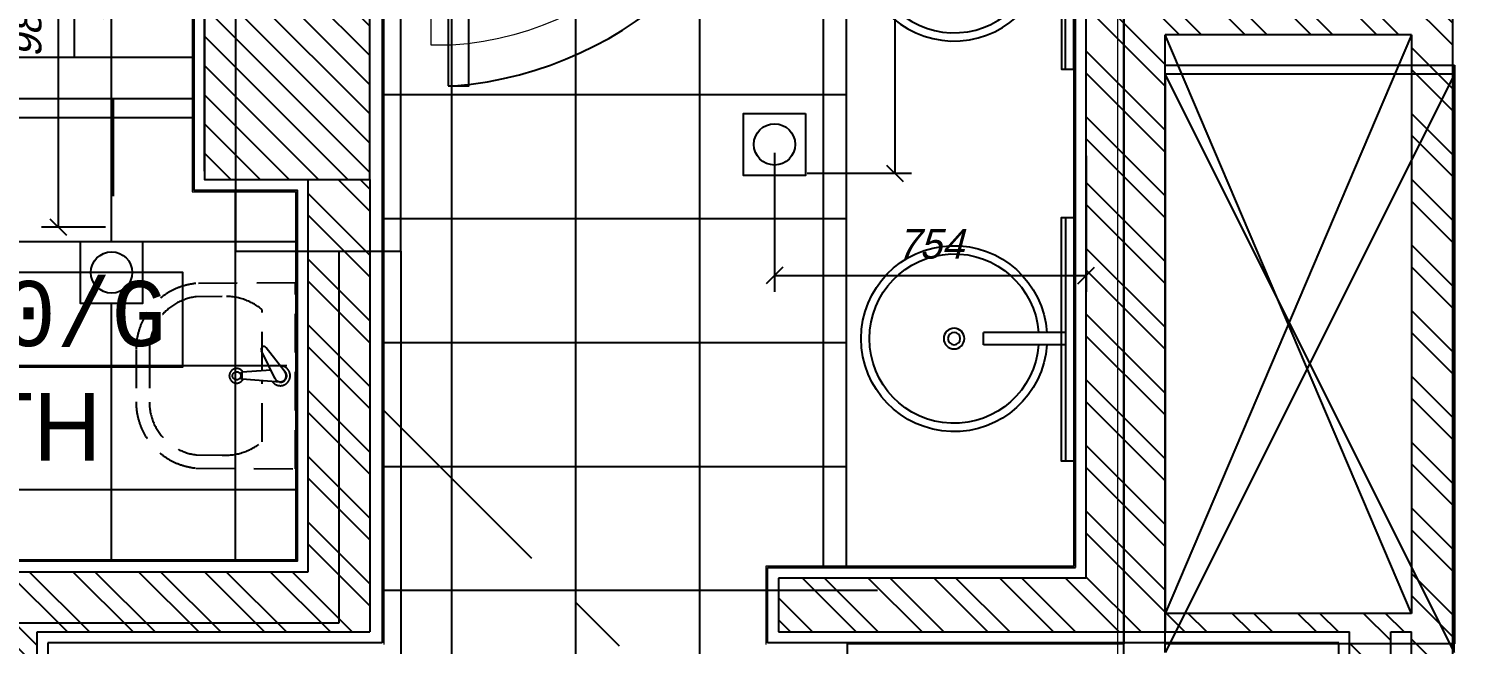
# Model space of a CAD drawing. Header units: millimetres. Extents: x 186805 to 449048, y 2167 to 51540.
# Drawn here: x 410878 to 414378, y 35782 to 37270 of the extents above; entities that cross this region are included whole.
import ezdxf
from ezdxf.enums import TextEntityAlignment as Align

# ---------------------------------------------------------------- set-up
doc = ezdxf.new("R2010")
doc.units = ezdxf.units.MM
for name, pattern in [('BC$0$DASHDOT2', [0.5, 0.25, -0.125, 0, -0.125]), ('BC$0$HIDDEN2', [0.1875, 0.125, -0.0625]), ('BC$0$XR-BAS2-BLOCK-B$1$CENTER', [2, 1.25, -0.25, 0.25, -0.25])]:
    doc.linetypes.add(name, pattern=pattern)
doc.layers.get('0').update_dxf_attribs({"linetype": 'CONTINUOUS'})
doc.layers.get('Defpoints').update_dxf_attribs({"linetype": 'CONTINUOUS'})
for name, color, linetype, lineweight in [('0-60x60-C', 3, 'CONTINUOUS', 13), ('0-AKL-P1 TILES', 8, 'CONTINUOUS', 13), ('0-akl-plasterline', 9, 'CONTINUOUS', 13), ('3117.NEW ID XR$0$BB$0$A-HATCH', 8, 'CONTINUOUS', 5), ('LINE .05 P.05', 11, 'CONTINUOUS', 5)]:
    doc.layers.add(name, color=color, linetype=linetype, lineweight=lineweight)
for name, color, linetype in [('0-AKL-P1TILES', 8, 'CONTINUOUS'), ('0-AKL-P2TILES', 8, 'CONTINUOUS'), ('3117.NEW ID XR$0$BF$0$0-tiles', 9, 'CONTINUOUS'), ('A-CONC-BLDG', 6, 'CONTINUOUS'), ('a-door', 4, 'CONTINUOUS'), ('A-ROOM_ID', 3, 'CONTINUOUS'), ('A-ROOM_NBR', 40, 'CONTINUOUS'), ('a-wall', 140, 'CONTINUOUS'), ('BC$0$a-sanit', 30, 'CONTINUOUS'), ('BC$0$NAK_FIXTURES', 4, 'CONTINUOUS'), ('BC--FIT-DRAIN', 2, 'CONTINUOUS'), ('BC-A-ABOV', 8, 'BC$0$HIDDEN2'), ('BC-A-AXES', 20, 'BC$0$DASHDOT2'), ('BC-A-HATCH', 8, 'CONTINUOUS'), ('BC-A-wall', 6, 'CONTINUOUS'), ('BC-dim', 1, 'CONTINUOUS'), ('BF$0$0-tiles', 9, 'CONTINUOUS'), ('TC$0$Nak_Tiletag', 3, 'CONTINUOUS'), ('TC-FLOORING', 41, 'CONTINUOUS')]:
    doc.layers.add(name, color=color, linetype=linetype)
doc.styles.add('SITE SURVEY ROOM$0$SITE SURVEY ROOM$0$GEN-2F-FL-01-7$0$GEN-2F-FL-01-6$0$ELYSEE-STAR-2F-LAYOUT-FINAL-(REV-5)$0$ELYSEE-STAR-2F-LAYOUT-FINAL$0$STYLE1', font='archd.shx', dxfattribs={"oblique": 15})
doc.styles.add('SITE SURVEY ROOM$0$SITE SURVEY ROOM$0$XREF1$0$XREF1$0$XREF1$0$paris 2-3-4.DWG124$0$guest room-2$0$FINAL DRGS1$0$C2', font='swissk.ttf', dxfattribs={"height": 0.4})
doc.styles.add('style1', font='monos.ttf')
doc.styles.add('TC$0$Standard', font='txt')
doc.dimstyles.new('STANDARD-1', dxfattribs={"dimscale": 40, "dimtxt": 1.8, "dimasz": 1, "dimexe": 1, "dimexo": 0.5, "dimgap": 1, "dimtad": 1, "dimdec": 0, "dimrnd": 0.1, "dimzin": 3, "dimdsep": 46, "dimtxsty": 'SITE SURVEY ROOM$0$SITE SURVEY ROOM$0$GEN-2F-FL-01-7$0$GEN-2F-FL-01-6$0$ELYSEE-STAR-2F-LAYOUT-FINAL-(REV-5)$0$ELYSEE-STAR-2F-LAYOUT-FINAL$0$STYLE1', "dimblk": 'SITE SURVEY ROOM$0$SITE SURVEY ROOM$0$GEN-2F-FL-01-7$0$GEN-2F-FL-01-6$0$ELYSEE-STAR-2F-LAYOUT-FINAL-(REV-5)$0$ELYSEE-STAR-2F-LAYOUT-FINAL$0$_OBLIQUE', "dimcen": 2, "dimclrd": 1, "dimclre": 1, "dimclrt": 3, "dimadec": 0, "dimazin": 0, "dimtfac": 1, "dimtdec": 0, "dimtix": 1, "dimtmove": 2, "dimatfit": 3, "dimldrblk": 'ARCHTICK', "dimfxl": 1, "dimtolj": 1, "dimtzin": 3, "dimarcsym": 0})
doc.dimstyles.new('TC$0$POINTER', dxfattribs={"dimtxt": 80, "dimasz": 120, "dimexe": 20, "dimexo": 20, "dimgap": 20, "dimtad": 1, "dimdec": 0, "dimtxsty": 'TC$0$Standard', "dimcen": 2.5, "dimadec": 0, "dimazin": 0, "dimtfac": 1, "dimtdec": 0, "dimtix": 1, "dimtmove": 1, "dimatfit": 3, "dimldrblk": 'TC$0$_Dot', "dimfxl": 1, "dimarcsym": 0})

# ---------------------------------------------------------------- blocks, each defined once
blk = doc.blocks.new('A$C7C4A1575')
at = {"layer": 'A-CONC-BLDG', "color": 8}
blk.add_lwpolyline([(37645.1, 13450), (37645.1, 14800), (37245.1, 14800), (37245.1, 13450)], close=True, dxfattribs=at)
at = {"layer": 'a-door', "color": 8}
for points in [[(37130.1, 14400), (37080.1, 14400), (37080.1, 13600), (37180.1, 13600)], [(37180.1, 13450), (37130.1, 13450), (37130.1, 14400)]]:
    blk.add_lwpolyline(points, dxfattribs=at)
blk.add_arc((37191.2, 13490.5), 912.7, 94.784, 173.1072, dxfattribs=at)
at = {"layer": 'a-wall', "color": 8}
for p, q in [((36165.1, 15750), (36165.1, 15850)), ((37245.1, 14800), (37245.1, 15850)), ((34695.1, 15750), (35395.1, 15750)), ((34695.1, 14350), (34695.1, 15750)), ((35395.1, 15750), (35395.1, 14350)), ((35495.1, 15750), (36165.1, 15750)), ((35495.1, 13600), (35495.1, 15750)), ((37395.1, 14800), (37395.1, 15700)), ((37395.1, 15700), (38245.1, 15700)), ((35395.1, 14350), (34695.1, 14350))]:
    blk.add_line(p, q, dxfattribs=at)
blk = doc.blocks.new('A$C32DD6ECA')
at = {"layer": '0-60x60-C', "color": 16, "xscale": 0.04183124983683228, "yscale": 0.04183124983683228, "zscale": 0.04183124983683228, "rotation": 180}
blk.add_blockref('A$C7C4A1575', (4397.08, 2202.64), dxfattribs=at)
blk = doc.blocks.new('A$C5C977968')
at = {"layer": '0-akl-plasterline'}
blk.add_line((621.8, 6182.2), (621.8, 8432.2), dxfattribs=at)
at = {"layer": '3117.NEW ID XR$0$BB$0$A-HATCH'}
for p, q in [((1436.8, 7697.2), (736.8, 7697.2)), ((736.8, 7697.2), (736.8, 6297.2)), ((1436.8, 6297.2), (1436.8, 7697.2))]:
    blk.add_line(p, q, dxfattribs=at)
at = {"layer": 'a-wall'}
for p, q in [((636.8, 6197.2), (636.8, 8447.2)), ((736.8, 7697.2), (736.8, 6347.2)), ((736.8, 7697.2), (736.8, 6347.2)), ((736.8, 7697.2), (736.8, 6347.2)), ((1436.8, 7697.2), (736.8, 6297.3)), ((1436.8, 6297.3), (736.8, 7697.2)), ((1436.8, 7697.2), (736.8, 7697.2)), ((1436.8, 7697.2), (736.8, 7697.2)), ((736.8, 6297.2), (736.8, 7697.2))]:
    blk.add_line(p, q, dxfattribs=at)
blk = doc.blocks.new('A$C6AB666F1')
at = {"layer": 'LINE .05 P.05'}
for p, q in [((100, 167), (50, 167)), ((70, 167), (50, -13)), ((70, -13), (50, 167)), ((70, 167), (70, -13)), ((95.2, 167), (105.9, 167)), ((100, 172), (100, 160.8)), ((100, 117), (100, 167)), ((935, 167), (885, 167)), ((885, 167), (885, 117)), ((935, 167), (915, -13)), ((935, -13), (915, 167)), ((915, -13), (915, 167)), ((100, 117), (120, 117)), ((120, 117), (120, -13)), ((865, 117), (865, -13)), ((885, 117), (865, 117)), ((120, -13), (50, -13)), ((865, -13), (935, -13))]:
    blk.add_line(p, q, dxfattribs=at)
for points in [[(150, 952), (100, 952), (100, 167), (150, 167)], [(150, 952), (100, 952), (100, 167), (150, 167)], [(14.7, 184), (0, 176.5), (0, 169), (100, 169), (100, 176)], [(970.3, 184), (985, 176.5), (985, 169), (885, 169), (885, 176)], [(34.7, -30), (20, -22.5), (20, -15), (120, -15), (120, -22)], [(950.1, -30), (964.8, -22.5), (964.8, -15), (864.8, -15), (864.8, -22)]]:
    blk.add_lwpolyline(points, close=True, dxfattribs=at)
blk.add_circle((100.2, 167), 2.95, dxfattribs=at)
blk.add_arc((92.2, 161.3), 792.8, 0.41, 85.8219, dxfattribs=at)
blk = doc.blocks.new('BC$0$TOILET FIX2')
at = {"layer": 'BC$0$NAK_FIXTURES', "color": 1}
for p, q in [((-128488.1, 139543.7), (-128488.1, 139347.3)), ((-128458.1, 139543.7), (-128458.1, 139347.3)), ((-128488.1, 139347.3), (-128458.1, 139347.3))]:
    blk.add_line(p, q, dxfattribs=at)
for radius in [25, 15]:
    blk.add_circle((-128473.1, 139276.1), radius, dxfattribs=at)
at = {"layer": 'BC$0$NAK_FIXTURES'}
blk.add_arc((-128473.1, 139276.1), 225, 93.8226, 86.1774, dxfattribs=at)
at = {"layer": 'BC$0$NAK_FIXTURES', "color": 2}
blk.add_arc((-128473.1, 139276.1), 205, 94.1961, 85.8039, dxfattribs=at)
blk = doc.blocks.new('TC$0$_Dot')
at = {"color": 0, "linetype": 'ByBlock', "lineweight": -2}
blk.add_line((-0.5, 0), (-1, 0), dxfattribs=at)
at = {"color": 0, "linetype": 'ByBlock', "const_width": 0.5}
blk.add_lwpolyline([(-0.25, 0, 1), (0.25, 0, 1)], format="xyb", close=True, dxfattribs=at)
blk = doc.blocks.new('SITE SURVEY ROOM$0$SITE SURVEY ROOM$0$GEN-2F-FL-01-7$0$GEN-2F-FL-01-6$0$ELYSEE-STAR-2F-LAYOUT-FINAL-(REV-5)$0$ELYSEE-STAR-2F-LAYOUT-FINAL$0$_OBLIQUE')
at = {"color": 0, "linetype": 'ByBlock'}
blk.add_line((-0.5, -0.5), (0.5, 0.5), dxfattribs=at)
blk = doc.blocks.new('*D311')
at = {"layer": 'BC-dim', "color": 1, "lineweight": -2, "transparency": 16777216}
for p, q in [((711320.1, 74248.9), (711320.1, 73911.8)), ((712074.5, 74241.4), (712074.5, 73911.8)), ((711320.1, 73951.8), (712074.5, 73951.8))]:
    blk.add_line(p, q, dxfattribs=at)
at = {"layer": 'Defpoints', "color": 0, "transparency": 16777216}
for p in [(711320.1, 74268.9), (712074.5, 74261.4), (712074.5, 73951.8)]:
    blk.add_point(p, dxfattribs=at)
at = {"layer": 'BC-dim', "color": 1, "lineweight": -2, "transparency": 16777216, "xscale": 40, "yscale": 40, "zscale": 40, "rotation": 180}
blk.add_blockref('SITE SURVEY ROOM$0$SITE SURVEY ROOM$0$GEN-2F-FL-01-7$0$GEN-2F-FL-01-6$0$ELYSEE-STAR-2F-LAYOUT-FINAL-(REV-5)$0$ELYSEE-STAR-2F-LAYOUT-FINAL$0$_OBLIQUE', (711320.1, 73951.8), dxfattribs=at)
at = {"layer": 'BC-dim', "color": 1, "lineweight": -2, "transparency": 16777216, "xscale": 40, "yscale": 40, "zscale": 40}
blk.add_blockref('SITE SURVEY ROOM$0$SITE SURVEY ROOM$0$GEN-2F-FL-01-7$0$GEN-2F-FL-01-6$0$ELYSEE-STAR-2F-LAYOUT-FINAL-(REV-5)$0$ELYSEE-STAR-2F-LAYOUT-FINAL$0$_OBLIQUE', (712074.5, 73951.8), dxfattribs=at)
at = {"layer": 'BC-dim', "color": 3, "transparency": 16777216, "insert": (711697.3, 74027.8), "char_height": 72, "attachment_point": 5, "style": 'SITE SURVEY ROOM$0$SITE SURVEY ROOM$0$GEN-2F-FL-01-7$0$GEN-2F-FL-01-6$0$ELYSEE-STAR-2F-LAYOUT-FINAL-(REV-5)$0$ELYSEE-STAR-2F-LAYOUT-FINAL$0$STYLE1'}
blk.add_mtext('\\A1;754', dxfattribs=at)
blk = doc.blocks.new('_ArchTick')
at = {"color": 0, "linetype": 'ByBlock', "const_width": 0.15}
blk.add_lwpolyline([(-0.5, -0.5), (0.5, 0.5)], dxfattribs=at)
blk = doc.blocks.new('*D312')
at = {"layer": 'BC-dim', "color": 1, "lineweight": -2, "transparency": 16777216}
for p, q in [((711399.5, 75323.9), (711651.5, 75323.9)), ((711611.5, 75323.9), (711611.5, 74198.9)), ((711399.5, 74198.9), (711651.5, 74198.9))]:
    blk.add_line(p, q, dxfattribs=at)
at = {"layer": 'Defpoints', "color": 0, "transparency": 16777216}
for p in [(711379.5, 75323.9), (711379.5, 74198.9), (711611.5, 74198.9)]:
    blk.add_point(p, dxfattribs=at)
at = {"layer": 'BC-dim', "color": 1, "lineweight": -2, "transparency": 16777216, "xscale": 40, "yscale": 40, "zscale": 40}
for p, rotation in [((711611.5, 75323.9), 90), ((711611.5, 74198.9), 270)]:
    blk.add_blockref('SITE SURVEY ROOM$0$SITE SURVEY ROOM$0$GEN-2F-FL-01-7$0$GEN-2F-FL-01-6$0$ELYSEE-STAR-2F-LAYOUT-FINAL-(REV-5)$0$ELYSEE-STAR-2F-LAYOUT-FINAL$0$_OBLIQUE', p, dxfattribs=dict(at, rotation=rotation))
at = {"layer": 'BC-dim', "color": 3, "transparency": 16777216, "insert": (711535.5, 74761.4), "char_height": 72, "attachment_point": 5, "rotation": 90, "style": 'SITE SURVEY ROOM$0$SITE SURVEY ROOM$0$GEN-2F-FL-01-7$0$GEN-2F-FL-01-6$0$ELYSEE-STAR-2F-LAYOUT-FINAL-(REV-5)$0$ELYSEE-STAR-2F-LAYOUT-FINAL$0$STYLE1'}
blk.add_mtext('\\A1;1125', dxfattribs=at)
blk = doc.blocks.new('*D313')
at = {"layer": 'BC-dim', "color": 1, "lineweight": -2, "transparency": 16777216}
for p, q in [((709715.7, 74163.9), (709715.7, 74633.5)), ((709940.7, 74203.9), (709940.7, 74633.5)), ((709715.7, 74593.5), (709675.7, 74593.5)), ((709715.7, 74593.5), (709940.7, 74593.5)), ((709940.7, 74593.5), (709980.7, 74593.5))]:
    blk.add_line(p, q, dxfattribs=at)
at = {"layer": 'Defpoints', "color": 0, "transparency": 16777216}
for p in [(709940.7, 74593.5), (709940.7, 74183.9), (709715.7, 74143.9)]:
    blk.add_point(p, dxfattribs=at)
at = {"layer": 'BC-dim', "color": 1, "lineweight": -2, "transparency": 16777216, "xscale": 40, "yscale": 40, "zscale": 40}
blk.add_blockref('SITE SURVEY ROOM$0$SITE SURVEY ROOM$0$GEN-2F-FL-01-7$0$GEN-2F-FL-01-6$0$ELYSEE-STAR-2F-LAYOUT-FINAL-(REV-5)$0$ELYSEE-STAR-2F-LAYOUT-FINAL$0$_OBLIQUE', (709715.7, 74593.5), dxfattribs=at)
at = {"layer": 'BC-dim', "color": 1, "lineweight": -2, "transparency": 16777216, "xscale": 40, "yscale": 40, "zscale": 40, "rotation": 180}
blk.add_blockref('SITE SURVEY ROOM$0$SITE SURVEY ROOM$0$GEN-2F-FL-01-7$0$GEN-2F-FL-01-6$0$ELYSEE-STAR-2F-LAYOUT-FINAL-(REV-5)$0$ELYSEE-STAR-2F-LAYOUT-FINAL$0$_OBLIQUE', (709940.7, 74593.5), dxfattribs=at)
at = {"layer": 'BC-dim', "color": 3, "transparency": 16777216, "insert": (709828.2, 74669.5), "char_height": 72, "attachment_point": 5, "style": 'SITE SURVEY ROOM$0$SITE SURVEY ROOM$0$GEN-2F-FL-01-7$0$GEN-2F-FL-01-6$0$ELYSEE-STAR-2F-LAYOUT-FINAL-(REV-5)$0$ELYSEE-STAR-2F-LAYOUT-FINAL$0$STYLE1'}
blk.add_mtext('\\A1;225', dxfattribs=at)
blk = doc.blocks.new('*D314')
at = {"layer": 'BC-dim', "color": 1, "lineweight": -2, "transparency": 16777216}
for p, q in [((709700.7, 75048.9), (709546.3, 75048.9)), ((709586.3, 75048.9), (709586.3, 74068.9)), ((709700.7, 74068.9), (709546.3, 74068.9))]:
    blk.add_line(p, q, dxfattribs=at)
at = {"layer": 'Defpoints', "color": 0, "transparency": 16777216}
for p in [(709720.7, 75048.9), (709586.3, 74068.9), (709720.7, 74068.9)]:
    blk.add_point(p, dxfattribs=at)
at = {"layer": 'BC-dim', "color": 1, "lineweight": -2, "transparency": 16777216, "xscale": 40, "yscale": 40, "zscale": 40}
for p, rotation in [((709586.3, 75048.9), 90), ((709586.3, 74068.9), 270)]:
    blk.add_blockref('SITE SURVEY ROOM$0$SITE SURVEY ROOM$0$GEN-2F-FL-01-7$0$GEN-2F-FL-01-6$0$ELYSEE-STAR-2F-LAYOUT-FINAL-(REV-5)$0$ELYSEE-STAR-2F-LAYOUT-FINAL$0$_OBLIQUE', p, dxfattribs=dict(at, rotation=rotation))
at = {"layer": 'BC-dim', "color": 3, "transparency": 16777216, "insert": (709510.3, 74558.9), "char_height": 72, "attachment_point": 5, "rotation": 90, "style": 'SITE SURVEY ROOM$0$SITE SURVEY ROOM$0$GEN-2F-FL-01-7$0$GEN-2F-FL-01-6$0$ELYSEE-STAR-2F-LAYOUT-FINAL-(REV-5)$0$ELYSEE-STAR-2F-LAYOUT-FINAL$0$STYLE1'}
blk.add_mtext('\\A1;980', dxfattribs=at)
blk = doc.blocks.new('A$C7DAB1636')
at = {"layer": 'BC-A-HATCH'}
h = blk.add_hatch(dxfattribs=at)
h.set_pattern_fill('ANSI32', color=256, scale=300, style=0)
h.set_pattern_definition([(315, (-189031.63, 11508.82), (-79.54951, -79.54951), []), (315, (-188978.59, 11508.82), (-79.54951, -79.54951), [])])
h.paths.add_polyline_path([(22963.3, 5282.1), (16532.4, 5282.1), (16532.4, 5552.1), (16167.4, 5552.1), (16167.4, 5752.1), (16582.4, 5752.1), (16582.4, 6512.1), (16732.4, 6512.1), (16732.4, 5482.1), (19397.4, 5482.1), (19397.4, 7492.1), (19347.4, 7492.1), (19347.4, 7637.1), (20192.4, 7637.1), (20192.4, 8587.1), (20342.4, 8587.1), (20342.4, 7492.1), (19537.4, 7492.1), (19537.4, 5482.1), (21677.4, 5482.1), (21677.4, 5892.1), (21747.4, 5892.1), (21777.4, 5862.1), (21777.4, 5482.1), (22713.3, 5482.1), (22713.3, 6403.1), (22322.3, 6403.1), (22284.2, 6441.2), (22284.2, 6503.1), (22713.3, 6503.1), (22713.3, 7492.1), (21331.3, 7492.1), (21331.3, 7622.1), (22076.3, 7622.1), (22076.3, 9727.1), (21326.3, 9727.1), (21326.3, 9877.1), (22076.3, 9877.1), (22076.3, 11787.1), (21381.3, 11787.1), (21381.3, 11937.1), (22076.3, 11937.1), (22076.3, 13612.1), (22176.3, 13570.7), (22176.3, 9087.4), (22317.4, 9087.4), (22317.4, 13519.5), (22417.4, 13478.1), (22417.4, 9087.1), (22963.3, 9087.1)])
h.paths.add_polyline_path([(22813.3, 5482.1), (22863.3, 5482.1), (22863.3, 7492.1), (22813.3, 7492.1)], flags=16)
h.paths.add_polyline_path([(22863.3, 7537.2), (22863.3, 8937.1), (22267.4, 8937.1), (22267.4, 7537.2)], flags=16)
h = blk.add_hatch(dxfattribs=at)
h.set_pattern_fill('ANSI31', color=1, scale=400, style=0)
h.set_pattern_definition([(315, (-188959.54, 11583.905), (-35.355339, -35.355339), [])])
h.paths.add_polyline_path([(20342.4, 8587.1), (19942.4, 8587.1), (19942.4, 9877.1), (20342.4, 9877.1)])
at = {"layer": '0-AKL-P1TILES'}
for p, q in [((20840.3, 9692.1), (20840.3, 5512.1)), ((21140.3, 9692.1), (21140.3, 5512.1)), ((21440.3, 7652.1), (21440.3, 9692.1)), ((20540.3, 9547.1), (20540.3, 5512.1)), ((21496.3, 8792.1), (20376.4, 8792.1)), ((21496.3, 8492.1), (20376.4, 8492.1)), ((21496.3, 8192.1), (20376.4, 8192.1)), ((21496.3, 7892.1), (20376.4, 7892.1)), ((21571.3, 7592.1), (20376.4, 7592.1))]:
    blk.add_line(p, q, dxfattribs=at)
at = {"layer": '0-AKL-P2TILES'}
for p, q in [((19717.4, 8437.1), (19717.4, 8782.1)), ((18417.4, 8737.1), (19912.4, 8737.1)), ((20017.4, 7667.1), (20017.4, 8557.1)), ((18417.4, 8437.1), (20162.4, 8437.1)), ((19717.4, 7667.1), (19717.4, 8287.1)), ((18417.4, 8137.1), (20141.8, 8137.1)), ((18417.4, 7837.1), (20162.4, 7837.1))]:
    blk.add_line(p, q, dxfattribs=at)
at = {"layer": '0-AKL-P2TILES', "color": 4}
blk.add_lwpolyline([(19642.4, 8437.1), (19792.4, 8437.1), (19792.4, 8287.1), (19642.4, 8287.1)], close=True, dxfattribs=at)
blk.add_circle((19717.4, 8362.1), 50, dxfattribs=at)
at = {"layer": '0-akl-plasterline', "color": 61}
for p, q in [((20376.4, 9697.1), (20376.4, 7462.1)), ((22046.3, 7652.1), (22046.3, 9697.1)), ((21301.3, 7462.1), (21301.3, 7652.1)), ((21301.3, 7652.1), (22046.3, 7652.1))]:
    blk.add_line(p, q, dxfattribs=at)
blk.add_lwpolyline([(18462.4, 7667.1), (18417.4, 7667.1), (18417.4, 9422.1), (19912.4, 9422.1), (19912.4, 8557.1), (20162.4, 8557.1), (20162.4, 7667.1), (19347.4, 7667.1)], dxfattribs=at)
at = {"layer": '3117.NEW ID XR$0$BF$0$0-tiles'}
for p, q in [((20372.4, 9701.1), (20372.4, 7466.1)), ((22050.3, 7648.1), (22050.3, 9701.1)), ((21305.3, 7466.1), (21305.3, 7648.1)), ((21305.3, 7648.1), (22050.3, 7648.1)), ((20372.4, 7466.1), (19563.4, 7466.1)), ((19563.4, 7466.1), (19563.4, 5508.1)), ((22687.3, 7466.1), (21305.3, 7466.1)), ((22687.3, 6529.1), (22687.3, 7466.1))]:
    blk.add_line(p, q, dxfattribs=at)
blk.add_lwpolyline([(18462.4, 7663.1), (18413.4, 7663.1), (18413.4, 9426.1), (19916.4, 9426.1), (19916.4, 8561.1), (20166.4, 8561.1), (20166.4, 7663.1), (19347.4, 7663.1)], dxfattribs=at)
at = {"layer": 'A-ROOM_NBR'}
blk.add_lwpolyline([(18886.2, 8133.9), (19889.9, 8133.9), (19889.9, 8362.1), (18886.2, 8362.1)], close=True, dxfattribs=at)
at = {"layer": 'a-wall'}
for p, q in [((22863.3, 7537.2), (22267.4, 8937.1)), ((22863.3, 8937.1), (22267.4, 7537.2))]:
    blk.add_line(p, q, dxfattribs=at)
at = {"layer": 'BC$0$a-sanit', "color": 3}
blk.add_line((21496.3, 7652.1), (21496.3, 9697.1), dxfattribs=at)
blk.add_line((21496.3, 7652.1), (21496.3, 9697.1), dxfattribs=at)
at = {"layer": 'BC$0$NAK_FIXTURES', "color": 1}
for p, q in [((22026.3, 8854.1), (22026.3, 9444.1)), ((22026.3, 8495.1), (22026.3, 7905.1))]:
    blk.add_line(p, q, dxfattribs=at)
at = {"layer": 'BC$0$NAK_FIXTURES', "color": 2}
for points in [[(22046.3, 8854.1), (22046.3, 9444.1), (22016.3, 9444.1), (22016.3, 8854.1)], [(22046.3, 8495.1), (22046.3, 7905.1), (22016.3, 7905.1), (22016.3, 8495.1)]]:
    blk.add_lwpolyline(points, close=True, dxfattribs=at)
at = {"layer": 'BC--FIT-DRAIN', "color": 4}
blk.add_lwpolyline([(21396.9, 8747.1), (21396.9, 8597.1), (21246.9, 8597.1), (21246.9, 8747.1)], close=True, dxfattribs=at)
blk.add_circle((21321.9, 8672.1), 50, dxfattribs=at)
at = {"layer": 'BC-A-ABOV', "ltscale": 750}
for p, q in [((20162.4, 8337.1), (19921.4, 8335.5)), ((20162.4, 7887.1), (20162.4, 8337.1)), ((19985.3, 8304.2), (19921.7, 8303.4)), ((20082.1, 8124.4), (20082.1, 8272)), ((19776.7, 8175.6), (19776.7, 8048.7)), ((19808.9, 8175.6), (19808.9, 8048.7)), ((20113.6, 8104.5), (20080.1, 8172.6)), ((20138.1, 8119.8), (20091.5, 8179.7)), ((20031.9, 8103.6), (20031.9, 8120.6)), ((20103.1, 8126), (20033.4, 8120.6)), ((20033.4, 8103.6), (20033.4, 8120.6)), ((20125.8, 8096.5), (20033.4, 8103.6)), ((20082.1, 7952.3), (20082.1, 8099.9)), ((19921.7, 7920.9), (19985.3, 7920.1)), ((19921.4, 7888.7), (20162.4, 7887.1))]:
    blk.add_line(p, q, dxfattribs=at)
blk.add_circle((20020.1, 8112.1), 9.96, dxfattribs=at)
for centre, radius, start, end in [((19937.4, 8175.6), 160.7, 95.7106, 180), ((19937.8, 8175.5), 128.9, 97.1453, 179.943), ((19992.3, 8163.4), 141, 50.421, 92.8495), ((20085.8, 8176.2), 6.74, 32.0246, 212.0246), ((20020.1, 8112.1), 17.7, 29.1643, 330.4496), ((20032.6, 8120.6), 0.746, 0, 180), ((20125.8, 8112.1), 23.9, 216.3365, 90.8986), ((20125.8, 8112.1), 14.4, 200.4382, 43.611), ((20125.8, 8112.1), 15.6, 261.2948, 61.0799), ((20032.6, 8103.6), 0.746, 180, 0), ((19937.4, 8048.7), 160.7, 180, 264.2894), ((19937.8, 8048.8), 128.9, 180.057, 262.8547), ((19992.3, 8060.9), 141, 267.1505, 309.579)]:
    blk.add_arc(centre, radius, start, end, dxfattribs=at)
at = {"layer": 'BC-A-AXES', "color": 8, "linetype": 'BC$0$XR-BAS2-BLOCK-B$1$CENTER', "ltscale": 600}
blk.add_line((23280.4, 5124.3), (20376.4, 8028.3), dxfattribs=at)
at = {"layer": 'BC-A-wall'}
for p, q in [((22076.3, 7622.1), (22076.3, 9727.1)), ((22963.3, 5282.1), (22963.3, 9087.1)), ((22267.4, 7537.1), (22267.4, 8937.1)), ((22863.3, 8937.1), (22267.4, 8937.1)), ((22863.3, 8937.1), (22863.3, 7537.2)), ((20192.4, 8587.1), (20192.4, 7637.1)), ((20342.4, 8587.1), (20342.4, 7492.1)), ((20192.4, 7637.1), (19347.4, 7637.1)), ((22076.3, 7622.1), (21331.3, 7622.1)), ((21331.3, 7622.1), (21331.3, 7492.1)), ((22863.3, 7537.2), (22267.4, 7537.2)), ((19537.4, 7492.1), (20342.4, 7492.1)), ((19537.4, 5482.1), (19537.4, 7492.1)), ((21331.3, 7492.1), (22713.3, 7492.1)), ((22713.3, 6503.1), (22713.3, 7492.1)), ((22813.3, 5482.1), (22813.3, 7492.1)), ((22813.3, 7492.1), (22863.3, 7492.1)), ((22863.3, 5482.1), (22863.3, 7492.1))]:
    blk.add_line(p, q, dxfattribs=at)
blk.add_lwpolyline([(19942.4, 9877.1), (19942.4, 8587.1), (20342.4, 8587.1), (20342.4, 9877.1)], close=True, dxfattribs=at)
at = {"layer": 'BF$0$0-tiles'}
blk.add_lwpolyline([(18462.4, 7663.1), (18413.4, 7663.1), (18413.4, 9426.1), (19916.4, 9426.1), (19916.4, 8561.1), (20166.4, 8561.1), (20166.4, 7663.1), (19347.4, 7663.1)], dxfattribs=at)
at = {"layer": 'TC-FLOORING'}
for p, q in [((19627.4, 8882.1), (19627.4, 9130)), ((19722.4, 8547.1), (19722.4, 8784.6))]:
    blk.add_line(p, q, dxfattribs=at)
at = {"layer": 'TC-FLOORING', "color": 2}
for p, q in [((19916.4, 8882.1), (19242.4, 8882.1)), ((19912.4, 8782.1), (19242.4, 8782.1))]:
    blk.add_line(p, q, dxfattribs=at)
at = {"layer": 'BC$0$NAK_FIXTURES', "rotation": 270}
blk.add_blockref('BC$0$TOILET FIX2', (-117519.6, -119325.9), dxfattribs=at)
at = {"layer": 'BC$0$NAK_FIXTURES', "xscale": -1, "rotation": 270}
blk.add_blockref('BC$0$TOILET FIX2', (-117519.6, 136675.2), dxfattribs=at)
at = {"layer": 'BC-dim', "xscale": -1, "rotation": 180}
blk.add_blockref('A$C6AB666F1', (20391.3, 9864.1), dxfattribs=at)
at = {"layer": 'A-ROOM_ID', "color": 7, "style": 'style1'}
blk.add_text('F/T10/G', height=157.5, dxfattribs=at).set_placement((18916.1, 8262.7), align=Align.MIDDLE_LEFT)
at = {"layer": 'A-ROOM_ID', "style": 'SITE SURVEY ROOM$0$SITE SURVEY ROOM$0$XREF1$0$XREF1$0$XREF1$0$paris 2-3-4.DWG124$0$guest room-2$0$FINAL DRGS1$0$C2'}
blk.add_text('BATH', height=163.55, dxfattribs=at).set_placement((19388.1, 7907.1), align=Align.CENTER)
at = {"layer": 'BC-dim'}
for base, p1, p2, picture, middle in [((21613.3, 8602.1), (21381.3, 9727.1), (21381.3, 8602.1), '*D312', (21537.3, 9164.6)), ((19588.1, 8472.1), (19722.4, 9452.1), (19722.4, 8472.1), '*D314', (19512.1, 8962.1))]:
    dim = blk.add_linear_dim(base=base, p1=p1, p2=p2, angle=270, dimstyle='STANDARD-1', dxfattribs=at)
    dim.commit()
    dim.dimension.update_dxf_attribs({"geometry": picture, "text_midpoint": middle, "insert": (-689998.2, -65596.8)})
for base, p1, p2, picture, middle in [((19942.4, 8996.7), (19717.4, 8547.1), (19942.4, 8587.1), '*D313', (19829.9, 9072.7)), ((22076.3, 8355), (21321.9, 8672.1), (22076.3, 8664.6), '*D311', (21699.1, 8431))]:
    dim = blk.add_linear_dim(base=base, p1=p1, p2=p2, dimstyle='STANDARD-1', dxfattribs=at)
    dim.commit()
    dim.dimension.update_dxf_attribs({"geometry": picture, "text_midpoint": middle, "insert": (-689998.2, -65596.8)})
at = {"layer": 'TC$0$Nak_Tiletag', "color": 1}
blk.add_leader([(16648, 8268.7), (16648, 9206), (21195.4, 9206)], dimstyle='TC$0$POINTER', override={"dimasz": 75, "dimtad": 0}, dxfattribs=at)

msp = doc.modelspace()

# ---------------------------------------------------------------- block references
at = {"linetype": 'ByBlock'}
msp.add_blockref('A$C7DAB1636', (391360.5, 28318.7), dxfattribs=at)
at = {"layer": '0-60x60-C', "color": 16, "xscale": 23.90557308239969, "yscale": 23.90557308239969, "zscale": 23.90557308239969}
msp.add_blockref('A$C32DD6ECA', (343908.2, -1123), dxfattribs=at)
at = {"layer": '0-AKL-P1 TILES', "color": 1}
msp.add_blockref('A$C5C977968', (412891.1, 29463.8), dxfattribs=at)

doc.saveas('drawing.dxf')
